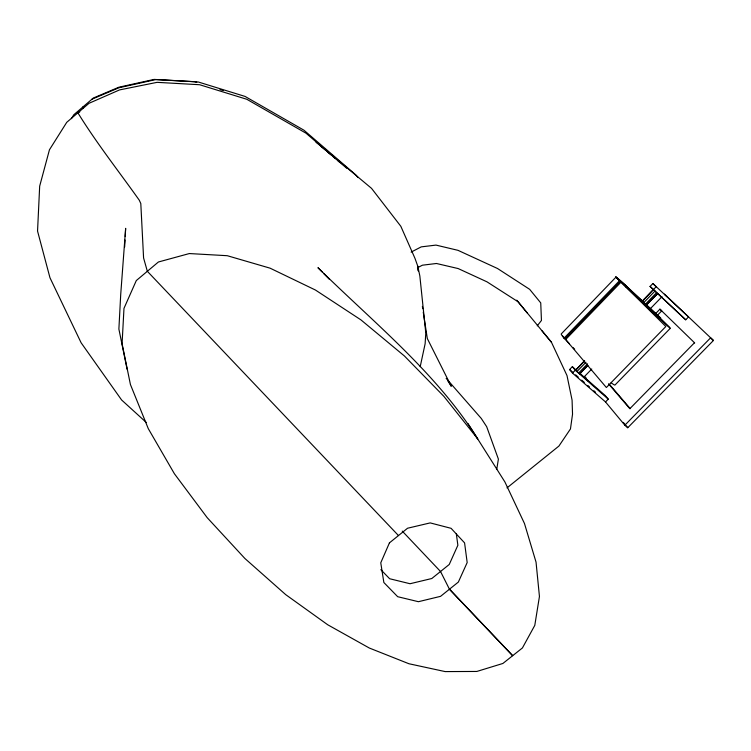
<?xml version="1.0" encoding="UTF-8"?>
<svg xmlns="http://www.w3.org/2000/svg" width="751" height="751" viewBox="0 0 751 751"><rect width="100%" height="100%" fill="white"/><g stroke="black" fill="none" stroke-linecap="round" stroke-linejoin="round"><path stroke-width="1.13" d="M124.647 247.004L125.032 240.01M125.22 236.509L125.652 228.342L120.723 294.345L118.883 329.06L127.097 369.229M496.768 469.197L498.392 459.096L486.676 426.69L481.269 418.438L446.15 378.335M420.203 366.666L425.122 343.77L425.798 333.069L419.847 275.993L417.819 266.295L414.965 258.335L400.827 226.286L371.529 188.351L316.03 141.986L325.69 150.275M71.401 118.658L73.786 114.762L93.359 98.015L118.836 87.229L154.105 79.409L194.584 81.69L196.8 82.375M537.256 325.84L541.443 320.461L540.739 302.897L529.662 289.332L497.491 268.492L457.979 250.327L435.984 245.098L421.245 246.872L411.144 252.111M616.027 277.072L561.288 333.895A38.282 2.328 43.6 0 0 564.085 338.157L564.865 338.851L620.251 281.418A37.343 0.544 43.3 0 1 630.727 290.271M564.085 338.157L619.481 280.705A38.545 0.554 43.3 0 1 630.305 289.848L643.147 301.733M667.16 296.701L664.457 294.167L713.45 340.475L627.752 427.732L624.851 425.197L605.513 401.945L572.497 373.078L569.596 369.53L572.337 366.695L575.801 369.727M650.066 286.431L652.872 283.531L688.526 316.931L685.729 319.795L650.066 286.431L653.454 289.595M584.522 360.621L575.735 370.149L579.725 373.885L587.845 365.512M642.049 301.264L656.214 286.694L652.872 283.531M572.497 373.078L575.266 370.224L572.337 366.695M575.735 370.149L584.663 360.94M641.457 302.343L653.398 289.557M576.993 371.482L585.93 362.273M643.598 302.784L654.966 291.059L657.651 293.557L645.475 306.108M578.645 373.031L587.582 363.822M644.452 305.188L656.637 292.618M587.704 365.183L579.725 373.885M646.067 305.019L657.651 293.557M588.033 380.935L584.419 376.589L591.769 369.023M649.756 309.299L662.007 296.683M655.013 314.209L659.922 309.159L661.744 310.848L657.66 315.054M670.399 328.215L615.05 384.944A35.888 2.178 43.6 0 1 611.192 382.803M605.513 401.945L608.254 399.138L605.203 395.514L579.256 372.759M694.45 342.785L629.826 408.713L608.507 383.799M624.851 425.197L710.606 337.819L713.45 340.475M506.991 487.897L558.922 446.056L570.46 428.943L572.534 414.186L572.074 400.123L566.996 375.556L551.45 342.259L541.969 330.75M417.462 267.76L422.391 265.197L436.453 263.488L458.176 268.567L486.977 281.832L518.04 301.761L527.23 312.914M79.803 111.852L77.879 112.81C96.522 143.084 118.714 171.181 139.273 200.198L140.803 203.549L143.582 257.969L147.346 271.299L398.481 535.566M92.035 99.16L118.996 87.745L155.861 79.568L198.142 81.953L245.07 96.428L303.93 130.186L355.824 174.88L358.077 177.546M83.905 106.614L82.901 106.961L83.183 108.116M220.015 89.529L223.329 90.552M327.445 151.777L330.966 154.79M332.721 156.292L335.35 158.555M337.988 160.808L339.743 162.319M346.69 168.233L306.014 133.199L246.816 99.282L199.625 84.732L157.081 82.347L119.569 89.904L89.031 103.281L66.745 122.329L49.453 149.778L39.672 186.154L37.55 231.092L49.97 277.767L81.117 342.775L121.606 399.983L146.417 422.578M569.596 369.53L573.051 372.562M575.651 374.833L578.251 377.105M581.706 380.128L584.306 382.4M587.77 385.432L589.497 386.943M593.825 390.736L595.552 392.247M584.419 376.589L586.259 378.213M575.266 370.224L608.254 399.138M646.151 304.54L660.711 318.011L660.279 317.589M619.481 280.705L620.251 281.418M657.698 293.557L685.729 319.795M653.623 289.783L654.966 291.059M659.922 309.159L694.694 342.935M322.038 271.853L317.945 267.685C373.397 322.404 435.927 372.224 477.758 438.959L443.86 396.331L404.404 355.974L360.949 319.898L315.439 290.036L270.088 268.173L227.271 255.706L189.336 253.556L158.405 261.996L136.297 280.574L123.981 308.37L122.075 343.695L130.43 384.54L148.285 428.652L174.401 473.75L207.201 517.674L244.91 558.5L285.69 594.623L327.727 624.776L369.323 648.029L408.929 663.743L445.174 671.591L476.838 671.45L502.888 663.462L522.424 647.944L534.787 625.376L539.443 596.472L536.045 562.152L524.48 523.531L504.897 481.945L467.948 423.508M323.672 273.524L329.407 279.363M380.841 569.671L389.647 578.739L410.037 583.734L431.797 578.514L449.239 564.489L457.866 545.264L456.336 533.848M449.474 589.197L512.67 655.698L449.445 589.225L440.527 571.492L402.264 531.107M609.615 384.559L630.22 408.619M623.33 422.409L627.752 427.732M516.716 300.165L551.45 342.259M447.859 380.982L451.276 386.286L427.319 338.551L423.254 312.134M422.372 306.399L422.719 308.689M418.316 270.876L417.819 266.295L418.307 270.942M574.693 349.271A35.888 2.178 43.6 0 1 573.088 347.619M569.483 343.827A35.888 2.178 43.6 0 1 563.457 336.73M564.865 338.851A37.09 2.253 43.6 0 1 562.602 335.941M389.422 542.889L380.766 562.809L383.855 582.513L397.683 596.698L418.42 601.701L440.565 596.341L458.354 582.072L467.178 562.555L464.578 542.879L451.088 528.319L430.192 522.903L407.549 528.235L389.422 542.889M621.03 282.132L565.653 339.546L606.367 387.516L665.846 326.507L621.03 282.132M625.827 286.826A36.132 0.526 43.3 0 0 669.629 327.68A36.132 0.526 43.3 0 0 636.792 295.932A36.132 0.526 43.3 0 0 625.827 286.826"/></g></svg>
